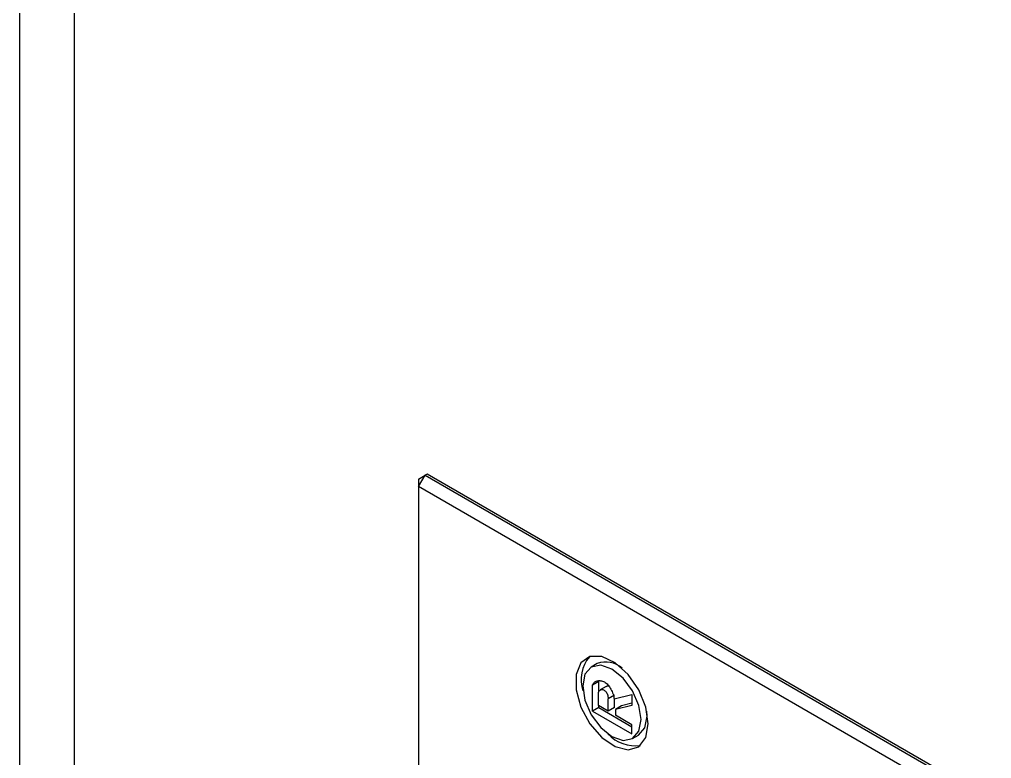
# Model space of a CAD drawing. Extents: x 75 to 2075, y 25 to 1460.
# Drawn here: x 1394 to 1459, y 1105 to 1154.4 of the extents above; entities that cross this region are included whole.
import ezdxf

# ---------------------------------------------------------------- set-up
doc = ezdxf.new("R2010")
doc.units = 0
doc.header["$LTSCALE"] = 5
doc.linetypes.add('SLD-KATı', pattern=[0])
doc.layers.get('0').update_dxf_attribs({"linetype": 'CONTINUOUS'})

msp = doc.modelspace()

# ---------------------------------------------------------------- linework, layer by layer
at = {"color": 7, "linetype": 'SLD-KATı'}
for p, q in [((1393.99, 1220.402), (1393.99, 926.447)), ((1397.651, 1215.299), (1397.651, 921.345)), ((1420.69, 1123.196), (1421.132, 1123.961)), ((1420.69, 1123.706), (1421.132, 1123.961)), ((1420.69, 1123.706), (1420.69, 1123.196)), ((1421.265, 1124.038), (1421.132, 1123.961)), ((1421.132, 1123.961), (1458.88, 1102.17)), ((1459.012, 1102.247), (1421.265, 1124.038)), ((1458.438, 1101.405), (1420.69, 1123.196)), ((1420.69, 1123.196), (1420.69, 994.696)), ((1432.643, 1111.378), (1432.236, 1111.143)), ((1432.733, 1110.175), (1432.327, 1109.94)), ((1432.327, 1108.193), (1432.327, 1109.94)), ((1432.733, 1110.175), (1432.764, 1110.224)), ((1432.733, 1109.453), (1432.733, 1110.175)), ((1432.725, 1108.577), (1432.725, 1109.397)), ((1433.236, 1109.851), (1432.829, 1109.616)), ((1433.776, 1109.012), (1434.959, 1109.304)), ((1434.959, 1109.304), (1434.959, 1108.581)), ((1433.782, 1109.256), (1433.375, 1109.022)), ((1433.375, 1108.201), (1433.375, 1109.022)), ((1433.782, 1108.436), (1433.782, 1109.014)), ((1434.959, 1108.715), (1434.269, 1108.545)), ((1432.733, 1108.427), (1432.327, 1108.193)), ((1432.327, 1108.193), (1434.959, 1106.673)), ((1433.375, 1108.201), (1432.725, 1108.577)), ((1432.733, 1108.427), (1432.733, 1108.572)), ((1432.733, 1108.427), (1434.959, 1107.143)), ((1433.782, 1108.436), (1433.375, 1108.201)), ((1434.959, 1108.581), (1433.862, 1108.31)), ((1434.269, 1108.545), (1433.862, 1108.31)), ((1433.862, 1108.31), (1433.862, 1107.921)), ((1435.977, 1107.859), (1435.958, 1108.183)), ((1434.959, 1107.287), (1433.862, 1107.921)), ((1434.959, 1106.673), (1434.959, 1107.287)), ((1434.998, 1106.36), (1435.405, 1106.595))]:
    msp.add_line(p, q, dxfattribs=at)
at = {"color": 7, "linetype": 'SLD-KATı', "flags": 128}
for points in [[(1436.054, 1107.345), (1435.889, 1108.456), (1435.418, 1109.608), (1434.703, 1110.643), (1433.842, 1111.424), (1432.95, 1111.843), (1432.149, 1111.845), (1431.546, 1111.429), (1431.222, 1110.651), (1431.222, 1109.617), (1431.546, 1108.466), (1432.149, 1107.354), (1432.95, 1106.43), (1433.842, 1105.82), (1434.703, 1105.606), (1435.418, 1105.816), (1435.889, 1106.423), (1436.054, 1107.345)], [(1435.57, 1107.624), (1435.421, 1108.573), (1434.998, 1109.549), (1434.365, 1110.404), (1433.617, 1111.007), (1432.87, 1111.266), (1432.236, 1111.143), (1431.813, 1110.656), (1431.664, 1109.879), (1431.813, 1108.93), (1432.236, 1107.954), (1432.87, 1107.1), (1433.617, 1106.497), (1434.365, 1106.237), (1434.998, 1106.36), (1435.421, 1106.847), (1435.57, 1107.624)], [(1435.405, 1106.595), (1435.405, 1106.595), (1435.828, 1107.082), (1435.977, 1107.859)]]:
    msp.add_lwpolyline(points, dxfattribs=at)
at = {"color": 7, "linetype": 'SLD-KATı'}
for centre, radius, start, end in [((1433.95, 1110.309), 2.389, 140.3859, 198.41082), ((1433.203, 1109.827), 1.649, 48.52261, 109.85791), ((1435.173, 1108.376), 2.496, 222.94074, 278.25178)]:
    msp.add_arc(centre, radius, start, end, dxfattribs=at)
for points, knots in [([(1432.327, 1109.94), (1432.36, 1110.005), (1432.429, 1110.142), (1432.626, 1110.23), (1432.857, 1110.245), (1433.111, 1110.167), (1433.366, 1109.965), (1433.561, 1109.66), (1433.703, 1109.333), (1433.752, 1109.117), (1433.776, 1109.012)], [0, 0, 0, 0, 0.117841, 0.247558, 0.3805, 0.507588, 0.626827, 0.749572, 0.877996, 1, 1, 1, 1]), ([(1432.725, 1109.397), (1432.728, 1109.434), (1432.734, 1109.506), (1432.793, 1109.607), (1432.891, 1109.651), (1433.007, 1109.636), (1433.098, 1109.596), (1433.187, 1109.525), (1433.264, 1109.426), (1433.324, 1109.306), (1433.364, 1109.167), (1433.371, 1109.073), (1433.375, 1109.022)], [0, 0, 0, 0, 0.093822, 0.184376, 0.361558, 0.448549, 0.532841, 0.615208, 0.699584, 0.782556, 0.880284, 1, 1, 1, 1]), ([(1433.243, 1109.837), (1433.27, 1109.856), (1433.316, 1109.888), (1433.382, 1109.873), (1433.411, 1109.866)], [0, 0, 0, 0, 0.571917, 1, 1, 1, 1])]:
    msp.add_open_spline(points, degree=3, knots=knots, dxfattribs=at)

doc.saveas('drawing.dxf')
